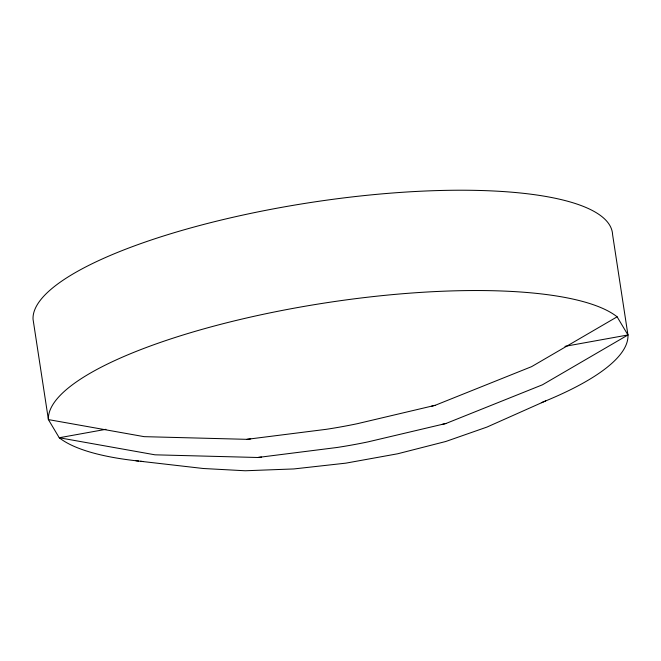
<?xml version="1.0" encoding="UTF-8"?>
<svg xmlns="http://www.w3.org/2000/svg" width="661" height="661" viewBox="0 0 661 661"><rect width="100%" height="100%" fill="white"/><g stroke="black" fill="none" stroke-linecap="round" stroke-linejoin="round"><path stroke-width="0.99" d="M617.118 316.817A292.947 75.445 -8.7 0 0 296.682 307.72A292.947 75.445 -8.7 0 0 48.402 419.595L59.234 437.747L154.98 454.818L257.732 457.495L337.011 447.489A566.023 543.962 -30.8 0 0 368.02 441.878L446.01 423.47L542.441 384.801L627.95 334.97L612.598 234.663A292.947 75.445 -8.7 0 0 319.123 201.241A292.947 75.445 -8.7 0 0 33.05 319.288L48.402 419.595L144.148 436.657L246.9 439.334L326.179 429.328A566.023 543.962 -30.8 0 0 357.188 423.726L435.178 405.309L531.609 366.64L617.118 316.817L627.95 334.97A292.947 75.445 -8.7 0 1 541.342 402.681M446.01 423.47L442.292 424.403M545.697 400.913L486.926 427.089L445.795 441.482L397.682 453.777L345.852 463.146L293.856 468.938L245.231 470.764L203.282 468.5L135.893 460.75M431.459 406.242L435.178 405.309M261.533 457.065L257.732 457.495M105.95 429.311L59.234 437.747A292.947 75.445 -8.7 0 0 138.645 461.056M564.981 346.347L627.95 334.97M246.9 439.334L250.701 438.912M143.33 461.527A292.947 75.445 -8.7 0 1 140.504 461.246"/></g></svg>
